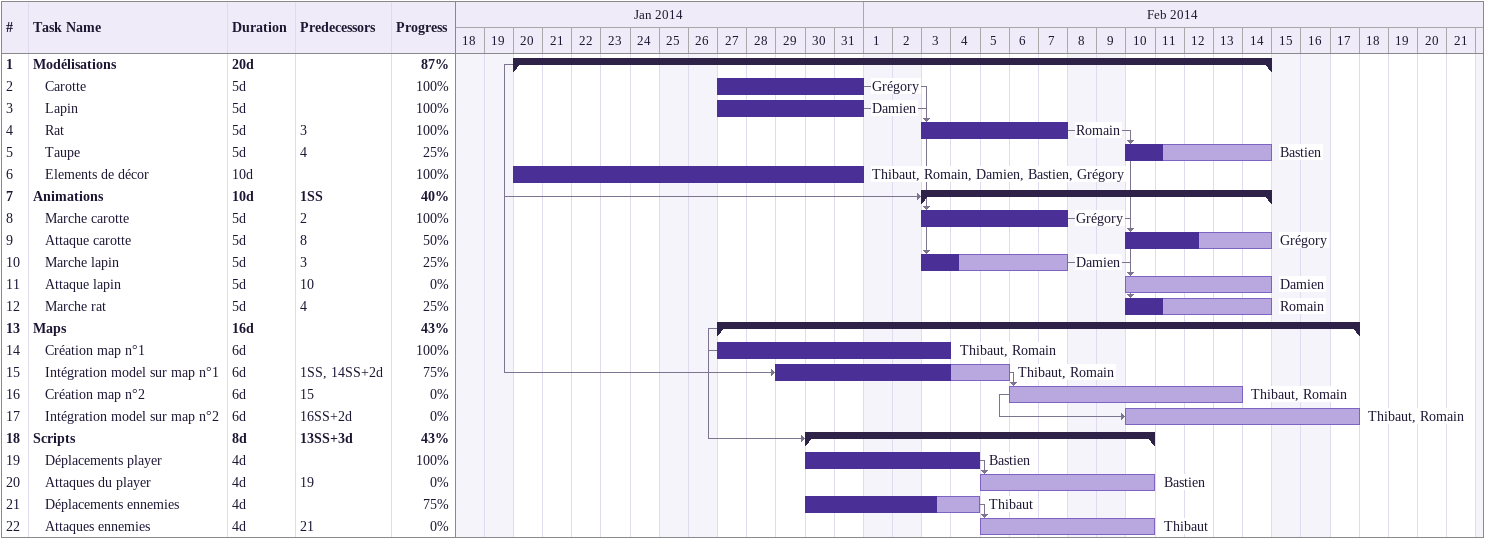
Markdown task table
| ID | Level | Task | Duration | Start | Finish | Predecessors | Resources | % complete |
|---|---|---|---|---|---|---|---|---|
| 1 | 1 | **Modélisations** | 20d | 2014-01-20 | 2014-02-14 |  |  | 87 |
| 2 | 2 | Carotte | 5d | 2014-01-27 | 2014-01-31 |  | Grégory | 100 |
| 3 | 2 | Lapin | 5d | 2014-01-27 | 2014-01-31 |  | Damien | 100 |
| 4 | 2 | Rat | 5d | 2014-02-03 | 2014-02-07 | 3 | Romain | 100 |
| 5 | 2 | Taupe | 5d | 2014-02-10 | 2014-02-14 | 4 | Bastien | 25 |
| 6 | 2 | Elements de décor | 10d | 2014-01-20 | 2014-01-31 |  | Thibaut, Romain, Damien, Bastien, Grégory | 100 |
| 7 | 1 | **Animations** | 10d | 2014-02-03 | 2014-02-14 | 1SS |  | 40 |
| 8 | 2 | Marche carotte | 5d | 2014-02-03 | 2014-02-07 | 2 | Grégory | 100 |
| 9 | 2 | Attaque carotte | 5d | 2014-02-10 | 2014-02-14 | 8 | Grégory | 50 |
| 10 | 2 | Marche lapin | 5d | 2014-02-03 | 2014-02-07 | 3 | Damien | 25 |
| 11 | 2 | Attaque lapin | 5d | 2014-02-10 | 2014-02-14 | 10 | Damien | 0 |
| 12 | 2 | Marche rat | 5d | 2014-02-10 | 2014-02-14 | 4 | Romain | 25 |
| 13 | 1 | **Maps** | 16d | 2014-01-27 | 2014-02-17 |  |  | 43 |
| 14 | 2 | Création map n°1 | 6d | 2014-01-27 | 2014-02-03 |  | Thibaut, Romain | 100 |
| 15 | 2 | Intégration model sur map n°1 | 6d | 2014-01-29 | 2014-02-05 | 1SS, 14SS+2d | Thibaut, Romain | 75 |
| 16 | 2 | Création map n°2 | 6d | 2014-02-06 | 2014-02-13 | 15 | Thibaut, Romain | 0 |
| 17 | 2 | Intégration model sur map n°2 | 6d | 2014-02-10 | 2014-02-17 | 16SS+2d | Thibaut, Romain | 0 |
| 18 | 1 | **Scripts** | 8d | 2014-01-30 | 2014-02-10 | 13SS+3d |  | 43 |
| 19 | 2 | Déplacements player | 4d | 2014-01-30 | 2014-02-04 |  | Bastien | 100 |
| 20 | 2 | Attaques du player | 4d | 2014-02-05 | 2014-02-10 | 19 | Bastien | 0 |
| 21 | 2 | Déplacements ennemies | 4d | 2014-01-30 | 2014-02-04 |  | Thibaut | 75 |
| 22 | 2 | Attaques ennemies | 4d | 2014-02-05 | 2014-02-10 | 21 | Thibaut | 0 |
